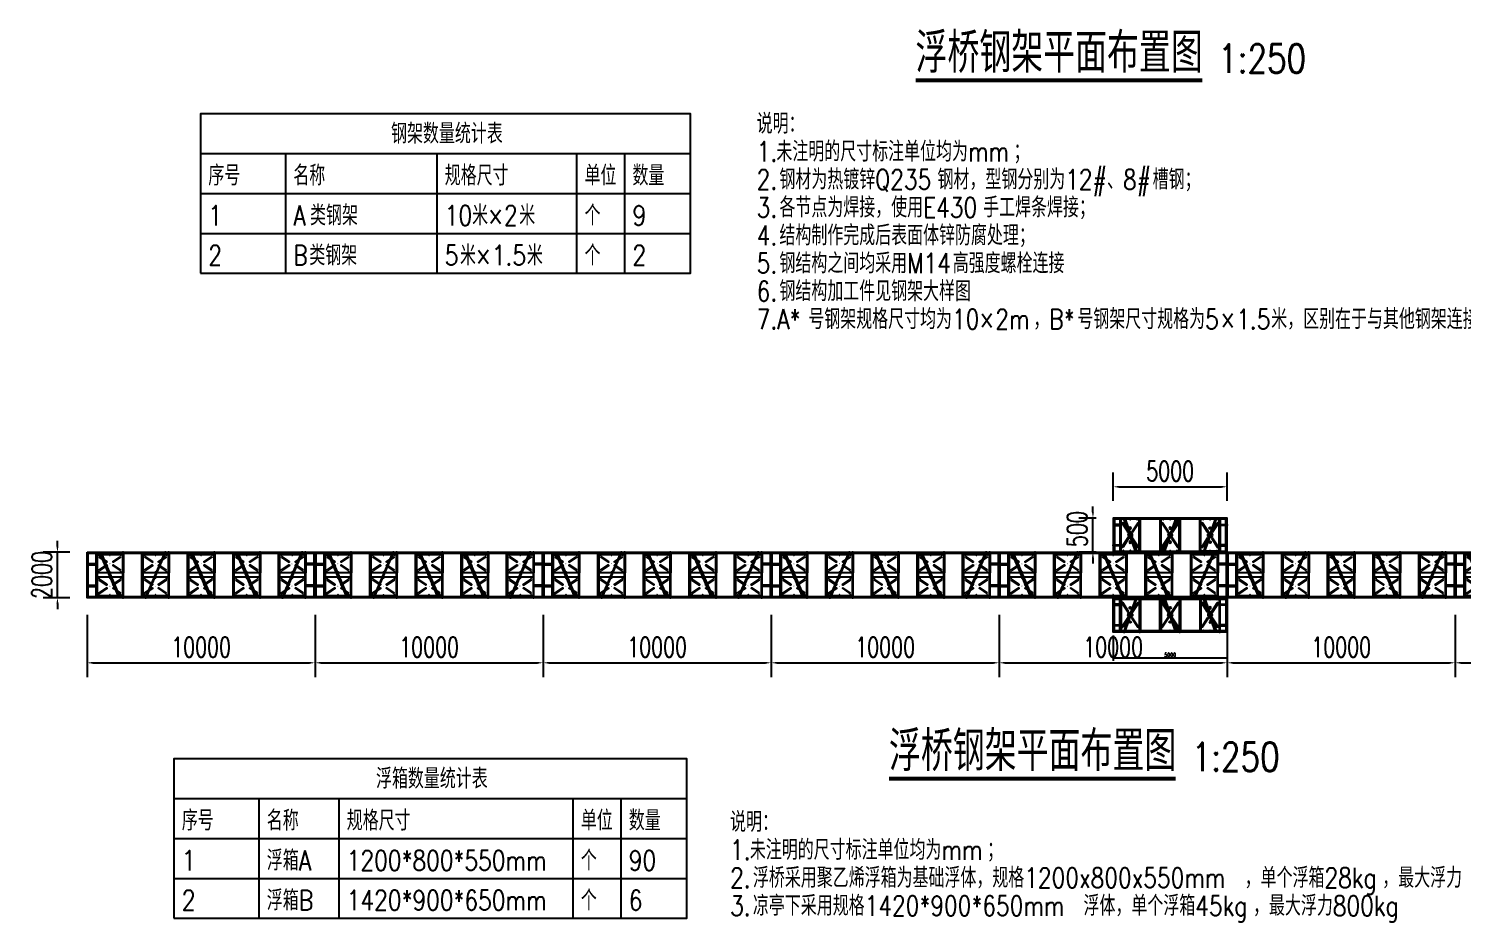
# Model space of a CAD drawing. Header units: millimetres. Extents: x 7263 to 319917, y -161937 to 156976.
# Drawn here: x 76642 to 139517, y -107793 to -68592 of the extents above; entities that cross this region are included whole.
import ezdxf

# ---------------------------------------------------------------- set-up
doc = ezdxf.new("R2010")
doc.units = ezdxf.units.MM
doc.header["$LTSCALE"] = 1000
doc.linetypes.add('DOTE', pattern=[2.42, 2, -0.2, 0.02, -0.2])
for name, color, linetype in [('DIM_SYMB', 3, 'Continuous'), ('PUB_TAB', 7, 'Continuous'), ('PUB_TEXT', 7, 'Continuous'), ('W-float bowl浮筒', 253, 'Continuous'), ('W-FLOAT_BOWL浮筒', 253, 'Continuous'), ('W-STEEL_FRAME钢架', 3, 'Continuous')]:
    doc.layers.add(name, color=color, linetype=linetype)
doc.styles.get("Standard").update_dxf_attribs({"font": 'simplex.shx', "width": 0.8, "bigfont": 'hztxt.shx'})
doc.styles.add('STANDARD_T3', font='simplex.shx', dxfattribs={"width": 0.7, "bigfont": 'hztxt.shx'})
doc.styles.add('黑体', font='simhei.ttf', dxfattribs={"width": 0.8})
doc.dimstyles.new('W&&250', dxfattribs={"dimtxt": 875, "dimasz": 250, "dimexe": 625, "dimexo": 750, "dimgap": 250, "dimtad": 1, "dimdec": 0, "dimzin": 0, "dimdsep": 46, "dimtxsty": 'STANDARD_T3', "dimcen": 0.09, "dimclrd": 1, "dimclre": 1, "dimclrt": 7, "dimazin": 2, "dimtfac": 1, "dimtdec": 0, "dimtix": 1, "dimtmove": 2, "dimatfit": 3, "dimfxl": 0, "dimtolj": 1, "dimtzin": 0, "dimarcsym": 0})
doc.dimstyles.new('W&&50', dxfattribs={"dimtxt": 175, "dimasz": 50, "dimexe": 125, "dimexo": 150, "dimgap": 50, "dimtad": 1, "dimdec": 0, "dimzin": 0, "dimdsep": 46, "dimtxsty": 'STANDARD_T3', "dimcen": 0.09, "dimclrd": 1, "dimclre": 1, "dimclrt": 7, "dimazin": 2, "dimtfac": 1, "dimtdec": 0, "dimtix": 1, "dimtmove": 2, "dimatfit": 3, "dimfxl": 0, "dimtolj": 1, "dimtzin": 0, "dimarcsym": 0})

# ---------------------------------------------------------------- blocks, each defined once
blk = doc.blocks.new('*D208')
at = {"layer": 'Defpoints', "color": 0, "transparency": 16777216}
for p in [(129204, -88688), (124204, -90058), (129204, -90058)]:
    blk.add_point(p, dxfattribs=at)
at = {"layer": 'W-float bowl浮筒', "color": 1, "lineweight": -2, "transparency": 16777216}
for p, q in [((124204, -89308), (124204, -88063)), ((129204, -89308), (129204, -88063)), ((124454, -88688), (128954, -88688))]:
    blk.add_line(p, q, dxfattribs=at)
at = {"layer": 'W-float bowl浮筒', "color": 1, "transparency": 16777216}
for points in [[(124454, -88647), (124454, -88730), (124204, -88688)], [(128954, -88647), (128954, -88730), (129204, -88688)]]:
    blk.add_solid(points, dxfattribs=at)
at = {"layer": 'W-float bowl浮筒', "color": 7, "transparency": 16777216, "insert": (126704, -88001), "char_height": 875, "attachment_point": 5, "style": 'STANDARD_T3'}
blk.add_mtext('\\A1;5000', dxfattribs=at)
blk = doc.blocks.new('$matou$00000139')
at = {"layer": 'W-FLOAT_BOWL浮筒'}
for p, q in [((-710, 450, 0), (710, 450, 0)), ((-541, 337, 0), (-525, 362, 0)), ((-146, 72, 0), (-540, 330, 0)), ((-124, 105, 0), (-518, 363, 0)), ((-139, 73), (-123, 99, 0)), ((139, 73), (123, 99, 0)), ((124, 105, 0), (518, 363, 0)), ((146, 72, 0), (540, 330, 0)), ((541, 337, 0), (525, 362, 0)), ((-541, -337, 0), (-525, -362, 0)), ((-146, -72, 0), (-540, -330, 0)), ((-124, -105, 0), (-518, -363, 0)), ((-139, -73), (-123, -99, 0)), ((139, -73), (123, -99, 0)), ((124, -105, 0), (518, -363, 0)), ((146, -72, 0), (540, -330, 0)), ((541, -337, 0), (525, -362, 0))]:
    blk.add_line(p, q, dxfattribs=at)
at = {"layer": 'W-FLOAT_BOWL浮筒', "linetype": 'DOTE', "ltscale": 0.05}
for p, q in [((-533, 349, 0), (-131, 86, 0)), ((533, 349, 0), (131, 86, 0)), ((-533, -349, 0), (-131, -86, 0)), ((533, -349, 0), (131, -86, 0))]:
    blk.add_line(p, q, dxfattribs=at)
at = {"layer": 'W-FLOAT_BOWL浮筒', "elevation": 0}
blk.add_lwpolyline([(-710, 450), (710, 450), (710, -450), (-710, -450)], close=True, dxfattribs=at)
at = {"layer": 'W-FLOAT_BOWL浮筒'}
for centre, radius in [((-685, 300, 0), 7), ((-685, 0, 0), 7), ((-610, 420, 0), 7), ((-310, 0, 0), 40), ((0, 0, 0), 100), ((0, 0, 0), 60), ((0, 420, 0), 7), ((310, 0, 0), 40), ((610, 420, 0), 7), ((685, 300, 0), 7), ((685, 0, 0), 7), ((-685, -300, 0), 7), ((-610, -420, 0), 7), ((0, -420, 0), 7), ((610, -420, 0), 7), ((685, -300, 0), 7)]:
    blk.add_circle(centre, radius, dxfattribs=at)
for centre, start, end in [((-537, 334, 0), 146.76829, 236.76829), ((-520, 359, 0), 56.76829, 146.76829), ((-144, 76, 0), 236.76829, 326.76829), ((-127, 101, 0), 326.76829, 56.76829), ((127, 101, 0), 123.23171, 213.23171), ((144, 76, 0), 213.23171, 303.23171), ((520, 359, 0), 33.23171, 123.23171), ((537, 334, 0), 303.23171, 33.23171), ((-537, -334, 0), 123.23171, 213.23171), ((-520, -359, 0), 213.23171, 303.23171), ((-144, -76, 0), 33.23171, 123.23171), ((-127, -101, 0), 303.23171, 33.23171), ((127, -101, 0), 146.76829, 236.76829), ((144, -76, 0), 56.76829, 146.76829), ((520, -359, 0), 236.76829, 326.76829), ((537, -334, 0), 326.76829, 56.76829)]:
    blk.add_arc(centre, 5, start, end, dxfattribs=at)
blk = doc.blocks.new('XBZD')
at = {"layer": 'W-float bowl浮筒'}
blk.add_lwpolyline([(0, 1500), (5000, 1500), (5000, 0), (0, 0)], close=True, dxfattribs=at)
at = {"layer": 'W-STEEL_FRAME钢架'}
blk.add_line((2102, 1500, 0), (2898, 0, 0), dxfattribs=at)
for points in [[(0, 1500), (5000, 1500), (5000, 0), (0, 0)], [(53, 1447), (4947, 1447), (4947, 53), (53, 53)]]:
    blk.add_lwpolyline(points, close=True, dxfattribs=at)
at = {"layer": 'W-STEEL_FRAME钢架', "color": 1, "elevation": 0}
for points in [[(352, 0), (309, 0), (309, 1500), (352, 1500)], [(1148, 0), (1191, 0), (1191, 1500), (1148, 1500)], [(2102, 0), (2058, 0), (2058, 1500), (2102, 1500)], [(2898, 0), (2942, 0), (2942, 1500), (2898, 1500)], [(3852, 0), (3809, 0), (3809, 1500), (3852, 1500)], [(4648, 0), (4691, 0), (4691, 1500), (4648, 1500)]]:
    blk.add_lwpolyline(points, close=True, dxfattribs=at)
at = {"layer": 'W-STEEL_FRAME钢架', "color": 6, "elevation": 0}
for points in [[(1048, 1500), (995, 1500), (452, 0), (505, 0)], [(2202, 1500), (2255, 1500), (2798, 0), (2745, 0)], [(3952, 1500), (4005, 1500), (4548, 0), (4495, 0)]]:
    blk.add_lwpolyline(points, close=True, dxfattribs=at)
at = {"layer": 'W-STEEL_FRAME钢架', "color": 1}
for points in [[(0, 1178), (352, 1178), (352, 1222), (0, 1222)], [(5000, 1178), (4648, 1178), (4648, 1222), (5000, 1222)], [(0, 322), (352, 322), (352, 278), (0, 278)], [(5000, 322), (4648, 322), (4648, 278), (5000, 278)]]:
    blk.add_lwpolyline(points, close=True, dxfattribs=at)
at = {"layer": 'W-FLOAT_BOWL浮筒', "rotation": 270}
for p in [(750, 750), (2500, 750)]:
    blk.add_blockref('$matou$00000139', p, dxfattribs=at)
at = {"layer": 'W-FLOAT_BOWL浮筒', "yscale": -1, "rotation": 270}
blk.add_blockref('$matou$00000139', (4250, 750), dxfattribs=at)
blk = doc.blocks.new('*D291')
at = {"layer": 'Defpoints', "color": 0, "transparency": 16777216}
for p in [(124204, -95058), (129204, -95058), (129204, -96196)]:
    blk.add_point(p, dxfattribs=at)
at = {"layer": 'W-STEEL_FRAME钢架', "color": 1, "lineweight": -2, "transparency": 16777216}
for p, q in [((124204, -95208), (124204, -96321)), ((129204, -95208), (129204, -96321)), ((124254, -96196), (129154, -96196))]:
    blk.add_line(p, q, dxfattribs=at)
at = {"layer": 'W-STEEL_FRAME钢架', "color": 1, "transparency": 16777216}
for points in [[(124254, -96188), (124254, -96205), (124204, -96196)], [(129154, -96188), (129154, -96205), (129204, -96196)]]:
    blk.add_solid(points, dxfattribs=at)
at = {"layer": 'W-STEEL_FRAME钢架', "color": 7, "transparency": 16777216, "insert": (126704, -96059), "char_height": 175, "attachment_point": 5, "style": 'STANDARD_T3'}
blk.add_mtext('\\A1;5000', dxfattribs=at)
blk = doc.blocks.new('$matou$00000186')
for points in [[(-600, 400), (600, 400), (600, -400), (-600, -400)], [(-456, 304), (-472, 279), (-140, 57), (-123, 82)], [(456, 304), (472, 279), (140, 57), (123, 82)], [(-456, -304), (-472, -279), (-140, -57), (-123, -82)], [(456, -304), (472, -279), (140, -57), (123, -82)]]:
    blk.add_lwpolyline(points, close=True)
for centre in [(-570, 275), (-475, 370), (0, 370), (475, 370), (570, 275), (-570, -275), (-475, -370), (0, -370), (475, -370), (570, -275)]:
    blk.add_circle(centre, 7)
at = {"layer": 'PUB_TEXT', "style": '黑体', "width": 0.8}
blk.add_text('JY', height=52.6, dxfattribs=at).set_placement((-44, -35))
blk = doc.blocks.new('*U606')
at = {"layer": 'W-FLOAT_BOWL浮筒'}
blk.add_blockref('$matou$00000186', (0, 500), dxfattribs=at)
at = {"layer": 'W-FLOAT_BOWL浮筒', "yscale": -1}
blk.add_blockref('$matou$00000186', (0, -500), dxfattribs=at)
blk = doc.blocks.new('*U607')
at = {"color": 0, "linetype": 'ByBlock', "lineweight": -2, "transparency": 16777216}
for p in [(0, 0), (2000, 0), (4000, 0), (6000, 0), (8000, 0)]:
    blk.add_blockref('*U606', p, dxfattribs=at)
blk = doc.blocks.new('BZD')
at = {"layer": 'W-float bowl浮筒'}
blk.add_lwpolyline([(0, 2000), (10000, 2000), (10000, 0), (0, 0)], close=True, dxfattribs=at)
at = {"layer": 'W-STEEL_FRAME钢架'}
for points in [[(0, 2000), (10000, 2000), (10000, 0), (0, 0)], [(48, 1952), (9952, 1952), (9952, 48), (48, 48)]]:
    blk.add_lwpolyline(points, close=True, dxfattribs=at)
at = {"layer": 'W-STEEL_FRAME钢架', "color": 1}
for points in [[(400, 2000), (443, 2000), (443, 0), (400, 0)], [(1600, 2000), (1557, 2000), (1557, 0), (1600, 0)], [(2400, 2000), (2443, 2000), (2443, 0), (2400, 0)], [(3600, 2000), (3557, 2000), (3557, 0), (3600, 0)], [(4400, 2000), (4443, 2000), (4443, 0), (4400, 0)], [(5600, 2000), (5557, 2000), (5557, 0), (5600, 0)], [(6400, 2000), (6443, 2000), (6443, 0), (6400, 0)], [(7600, 2000), (7557, 2000), (7557, 0), (7600, 0)], [(8400, 2000), (8443, 2000), (8443, 0), (8400, 0)], [(9600, 2000), (9557, 2000), (9557, 0), (9600, 0)]]:
    blk.add_lwpolyline(points, close=True, dxfattribs=at)
at = {"layer": 'W-STEEL_FRAME钢架', "color": 6}
for points in [[(597, 2000), (1457, 0), (1403, 0), (543, 2000)], [(3403, 2000), (2543, 0), (2597, 0), (3457, 2000)], [(4597, 2000), (5457, 0), (5403, 0), (4543, 2000)], [(6597, 2000), (7457, 0), (7403, 0), (6543, 2000)], [(9403, 2000), (8543, 0), (8597, 0), (9457, 2000)]]:
    blk.add_lwpolyline(points, close=True, dxfattribs=at)
at = {"layer": 'W-STEEL_FRAME钢架', "color": 1}
for points in [[(0, 1500), (400, 1500)], [(0, 1452), (400, 1452)], [(10000, 1500), (9600, 1500)], [(10000, 1452), (9600, 1452)], [(0, 548), (400, 548)], [(0, 500), (400, 500)], [(10000, 548), (9600, 548)], [(10000, 500), (9600, 500)]]:
    blk.add_lwpolyline(points, dxfattribs=at)
blk.add_blockref('*U607', (1000, 1000))
blk = doc.blocks.new('*D576')
at = {"layer": 'Defpoints', "color": 0, "transparency": 16777216}
for p in [(79204, -93558), (89204, -93558), (89204, -96410)]:
    blk.add_point(p, dxfattribs=at)
at = {"layer": 'W-float bowl浮筒', "color": 1, "lineweight": -2, "transparency": 16777216}
for p, q in [((79204, -94308), (79204, -97035)), ((89204, -94308), (89204, -97035)), ((79454, -96410), (88954, -96410))]:
    blk.add_line(p, q, dxfattribs=at)
at = {"layer": 'W-float bowl浮筒', "color": 1, "transparency": 16777216}
for points in [[(79454, -96368), (79454, -96451), (79204, -96410)], [(88954, -96368), (88954, -96451), (89204, -96410)]]:
    blk.add_solid(points, dxfattribs=at)
at = {"layer": 'W-float bowl浮筒', "color": 7, "transparency": 16777216, "insert": (84204, -95722), "char_height": 875, "attachment_point": 5, "style": 'STANDARD_T3'}
blk.add_mtext('\\A1;10000', dxfattribs=at)
blk = doc.blocks.new('*D577')
at = {"layer": 'Defpoints', "color": 0, "transparency": 16777216}
for p in [(89204, -93558), (99204, -93558), (99204, -96410)]:
    blk.add_point(p, dxfattribs=at)
at = {"layer": 'W-float bowl浮筒', "color": 1, "lineweight": -2, "transparency": 16777216}
for p, q in [((89204, -94308), (89204, -97035)), ((99204, -94308), (99204, -97035)), ((89454, -96410), (98954, -96410))]:
    blk.add_line(p, q, dxfattribs=at)
at = {"layer": 'W-float bowl浮筒', "color": 1, "transparency": 16777216}
for points in [[(89454, -96368), (89454, -96451), (89204, -96410)], [(98954, -96368), (98954, -96451), (99204, -96410)]]:
    blk.add_solid(points, dxfattribs=at)
at = {"layer": 'W-float bowl浮筒', "color": 7, "transparency": 16777216, "insert": (94204, -95722), "char_height": 875, "attachment_point": 5, "style": 'STANDARD_T3'}
blk.add_mtext('\\A1;10000', dxfattribs=at)
blk = doc.blocks.new('*D578')
at = {"layer": 'Defpoints', "color": 0, "transparency": 16777216}
for p in [(99204, -93558), (109204, -93558), (109204, -96410)]:
    blk.add_point(p, dxfattribs=at)
at = {"layer": 'W-float bowl浮筒', "color": 1, "lineweight": -2, "transparency": 16777216}
for p, q in [((99204, -94308), (99204, -97035)), ((109204, -94308), (109204, -97035)), ((99454, -96410), (108954, -96410))]:
    blk.add_line(p, q, dxfattribs=at)
at = {"layer": 'W-float bowl浮筒', "color": 1, "transparency": 16777216}
for points in [[(99454, -96368), (99454, -96451), (99204, -96410)], [(108954, -96368), (108954, -96451), (109204, -96410)]]:
    blk.add_solid(points, dxfattribs=at)
at = {"layer": 'W-float bowl浮筒', "color": 7, "transparency": 16777216, "insert": (104204, -95722), "char_height": 875, "attachment_point": 5, "style": 'STANDARD_T3'}
blk.add_mtext('\\A1;10000', dxfattribs=at)
blk = doc.blocks.new('*D579')
at = {"layer": 'Defpoints', "color": 0, "transparency": 16777216}
for p in [(109204, -93558), (119204, -93558), (119204, -96410)]:
    blk.add_point(p, dxfattribs=at)
at = {"layer": 'W-float bowl浮筒', "color": 1, "lineweight": -2, "transparency": 16777216}
for p, q in [((109204, -94308), (109204, -97035)), ((119204, -94308), (119204, -97035)), ((109454, -96410), (118954, -96410))]:
    blk.add_line(p, q, dxfattribs=at)
at = {"layer": 'W-float bowl浮筒', "color": 1, "transparency": 16777216}
for points in [[(109454, -96368), (109454, -96451), (109204, -96410)], [(118954, -96368), (118954, -96451), (119204, -96410)]]:
    blk.add_solid(points, dxfattribs=at)
at = {"layer": 'W-float bowl浮筒', "color": 7, "transparency": 16777216, "insert": (114204, -95722), "char_height": 875, "attachment_point": 5, "style": 'STANDARD_T3'}
blk.add_mtext('\\A1;10000', dxfattribs=at)
blk = doc.blocks.new('*D580')
at = {"layer": 'Defpoints', "color": 0, "transparency": 16777216}
for p in [(119204, -93558), (129204, -93558), (129204, -96410)]:
    blk.add_point(p, dxfattribs=at)
at = {"layer": 'W-float bowl浮筒', "color": 1, "lineweight": -2, "transparency": 16777216}
for p, q in [((119204, -94308), (119204, -97035)), ((129204, -94308), (129204, -97035)), ((119454, -96410), (128954, -96410))]:
    blk.add_line(p, q, dxfattribs=at)
at = {"layer": 'W-float bowl浮筒', "color": 1, "transparency": 16777216}
for points in [[(119454, -96368), (119454, -96451), (119204, -96410)], [(128954, -96368), (128954, -96451), (129204, -96410)]]:
    blk.add_solid(points, dxfattribs=at)
at = {"layer": 'W-float bowl浮筒', "color": 7, "transparency": 16777216, "insert": (124204, -95722), "char_height": 875, "attachment_point": 5, "style": 'STANDARD_T3'}
blk.add_mtext('\\A1;10000', dxfattribs=at)
blk = doc.blocks.new('*D581')
at = {"layer": 'Defpoints', "color": 0, "transparency": 16777216}
for p in [(129204, -93558), (139204, -93558), (139204, -96410)]:
    blk.add_point(p, dxfattribs=at)
at = {"layer": 'W-float bowl浮筒', "color": 1, "lineweight": -2, "transparency": 16777216}
for p, q in [((129204, -94308), (129204, -97035)), ((139204, -94308), (139204, -97035)), ((129454, -96410), (138954, -96410))]:
    blk.add_line(p, q, dxfattribs=at)
at = {"layer": 'W-float bowl浮筒', "color": 1, "transparency": 16777216}
for points in [[(129454, -96368), (129454, -96451), (129204, -96410)], [(138954, -96368), (138954, -96451), (139204, -96410)]]:
    blk.add_solid(points, dxfattribs=at)
at = {"layer": 'W-float bowl浮筒', "color": 7, "transparency": 16777216, "insert": (134204, -95722), "char_height": 875, "attachment_point": 5, "style": 'STANDARD_T3'}
blk.add_mtext('\\A1;10000', dxfattribs=at)
blk = doc.blocks.new('*D582')
at = {"layer": 'Defpoints', "color": 0, "transparency": 16777216}
for p in [(139204, -93558), (149204, -93558), (149204, -96410)]:
    blk.add_point(p, dxfattribs=at)
at = {"layer": 'W-float bowl浮筒', "color": 1, "lineweight": -2, "transparency": 16777216}
for p, q in [((139204, -94308), (139204, -97035)), ((149204, -94308), (149204, -97035)), ((139454, -96410), (148954, -96410))]:
    blk.add_line(p, q, dxfattribs=at)
at = {"layer": 'W-float bowl浮筒', "color": 1, "transparency": 16777216}
for points in [[(139454, -96368), (139454, -96451), (139204, -96410)], [(148954, -96368), (148954, -96451), (149204, -96410)]]:
    blk.add_solid(points, dxfattribs=at)
at = {"layer": 'W-float bowl浮筒', "color": 7, "transparency": 16777216, "insert": (144204, -95722), "char_height": 875, "attachment_point": 5, "style": 'STANDARD_T3'}
blk.add_mtext('\\A1;10000', dxfattribs=at)
blk = doc.blocks.new('*D670')
at = {"layer": 'Defpoints', "color": 0, "transparency": 16777216}
for p in [(77904, -91558), (79204, -91558), (79204, -93558)]:
    blk.add_point(p, dxfattribs=at)
at = {"layer": 'W-float bowl浮筒', "color": 1, "lineweight": -2, "transparency": 16777216}
for p, q in [((77904, -91308), (77904, -91058)), ((78454, -91558), (77279, -91558)), ((77904, -93558), (77904, -91558)), ((78454, -93558), (77279, -93558)), ((77904, -93808), (77904, -94058))]:
    blk.add_line(p, q, dxfattribs=at)
at = {"layer": 'W-float bowl浮筒', "color": 1, "transparency": 16777216}
for points in [[(77862, -91308), (77946, -91308), (77904, -91558)], [(77862, -93808), (77946, -93808), (77904, -93558)]]:
    blk.add_solid(points, dxfattribs=at)
at = {"layer": 'W-float bowl浮筒', "color": 7, "transparency": 16777216, "insert": (77217, -92558), "char_height": 875, "attachment_point": 5, "rotation": 90, "style": 'STANDARD_T3'}
blk.add_mtext('\\A1;2000', dxfattribs=at)
blk = doc.blocks.new('*D669')
at = {"layer": 'Defpoints', "color": 0, "transparency": 16777216}
for p in [(123317, -90058), (124204, -90058), (124204, -91558)]:
    blk.add_point(p, dxfattribs=at)
at = {"layer": 'W-float bowl浮筒', "color": 1, "lineweight": -2, "transparency": 16777216}
for p, q in [((123317, -89808), (123317, -89558)), ((123454, -90058), (122692, -90058)), ((123317, -91558), (123317, -90058)), ((123454, -91558), (122692, -91558)), ((123317, -91808), (123317, -92058))]:
    blk.add_line(p, q, dxfattribs=at)
at = {"layer": 'W-float bowl浮筒', "color": 1, "transparency": 16777216}
for points in [[(123275, -89808), (123359, -89808), (123317, -90058)], [(123275, -91808), (123359, -91808), (123317, -91558)]]:
    blk.add_solid(points, dxfattribs=at)
at = {"layer": 'W-float bowl浮筒', "color": 7, "transparency": 16777216, "insert": (122629, -90808), "char_height": 875, "attachment_point": 5, "rotation": 90, "style": 'STANDARD_T3'}
blk.add_mtext('\\A1;1500', dxfattribs=at)

msp = doc.modelspace()

# ---------------------------------------------------------------- linework, layer by layer
at = {"layer": 'DIM_SYMB', "const_width": 175}
for points in [[(115535.8, -70862.7), (128111, -70862.7)], [(114372.3, -101493.3), (126947.5, -101493.3)]]:
    msp.add_lwpolyline(points, dxfattribs=at)
at = {"layer": 'PUB_TAB'}
for points in [[(84172.1, -79321.1), (105665.8, -79321.1), (105665.8, -72321.1), (84172.1, -72321.1)], [(83008.7, -107614.6), (105503.8, -107614.6), (105503.8, -100614.6), (83008.7, -100614.6)]]:
    msp.add_lwpolyline(points, close=True, dxfattribs=at)
for points in [[(84172.1, -74071.1), (105665.8, -74071.1)], [(87898.8, -74071.1), (87898.8, -79321.1)], [(94540.1, -74071.1), (94540.1, -79321.1)], [(100670.6, -74071.1), (100670.6, -79321.1)], [(102770.9, -74071.1), (102770.9, -79321.1)], [(84172.1, -75821.1), (105665.8, -75821.1)], [(84172.1, -77571.1), (105665.8, -77571.1)], [(83008.7, -102364.6), (105503.8, -102364.6)], [(86735.3, -102364.6), (86735.3, -107614.6)], [(90241.2, -102364.6), (90241.2, -107614.6)], [(100508.6, -102364.6), (100508.6, -107614.6)], [(102608.8, -102364.6), (102608.8, -107614.6)], [(83008.7, -104114.6), (105503.8, -104114.6)], [(83008.7, -105864.6), (105503.8, -105864.6)]]:
    msp.add_lwpolyline(points, dxfattribs=at)
at = {"layer": 'W-STEEL_FRAME钢架'}
for points in [[(89203.8, -91558.3), (99203.8, -91558.3), (99203.8, -93558.3), (89203.8, -93558.3)], [(99203.8, -91558.3), (109203.8, -91558.3), (109203.8, -93558.3), (99203.8, -93558.3)], [(109203.8, -91558.3), (119203.8, -91558.3), (119203.8, -93558.3), (109203.8, -93558.3)], [(119203.8, -91558.3), (129203.8, -91558.3), (129203.8, -93558.3), (119203.8, -93558.3)], [(129203.8, -91558.3), (139203.8, -91558.3), (139203.8, -93558.3), (129203.8, -93558.3)], [(139203.8, -91558.3), (149203.8, -91558.3), (149203.8, -93558.3), (139203.8, -93558.3)]]:
    msp.add_lwpolyline(points, close=True, dxfattribs=at)

# ---------------------------------------------------------------- block references
at = {"xscale": -1, "rotation": 180}
msp.add_blockref('XBZD', (124203.8, -90058.3), dxfattribs=at)
for name, p in [('BZD', (79203.8, -93558.3)), ('BZD', (89203.8, -93558.3)), ('BZD', (99203.8, -93558.3)), ('BZD', (109203.8, -93558.3)), ('BZD', (119203.8, -93558.3)), ('BZD', (129203.8, -93558.3)), ('BZD', (139203.8, -93558.3)), ('XBZD', (124203.8, -95058.3))]:
    msp.add_blockref(name, p)

# ---------------------------------------------------------------- texts
at = {"layer": 'PUB_TAB', "width": 0.8}
for s, p in [('钢架数量统计表', (92535.1, -73633.6)), ('序号', (84522.1, -75471.1)), ('名称', (88248.8, -75471.1)), ('规格尺寸', (94890.1, -75471.1)), ('单位', (101020.6, -75471.1)), ('数量', (103120.9, -75471.1)), ('1', (84522.1, -77221.1)), ('A', (88248.8, -77221.1)), ('类钢架', (88982.1, -77221.1)), ('10', (94890.1, -77221.1)), ('米×', (96090.1, -77221.1)), ('2', (97490.1, -77221.1)), ('米', (98156.8, -77221.1)), ('个', (101020.6, -77221.1)), ('9', (103120.9, -77221.1)), ('2', (84522.1, -78971.1)), ('B', (88248.8, -78971.1)), ('类钢架', (88948.8, -78971.1)), ('5', (94890.1, -78971.1)), ('米×', (95556.8, -78971.1)), ('1.5', (96956.8, -78971.1)), ('米', (98490.1, -78971.1)), ('个', (101020.6, -78971.1)), ('2', (103120.9, -78971.1)), ('浮箱数量统计表', (91875.1, -101927.1)), ('序号', (83358.7, -103764.6)), ('名称', (87085.3, -103764.6)), ('规格尺寸', (90591.2, -103764.6)), ('单位', (100858.6, -103764.6)), ('数量', (102958.8, -103764.6)), ('1', (83358.7, -105514.6)), ('浮箱', (87085.3, -105514.6)), ('A', (88485.3, -105514.6)), ('1200*800*550mm', (90591.2, -105514.6)), ('个', (100858.6, -105514.6)), ('90', (102958.8, -105514.6)), ('2', (83358.7, -107264.6)), ('浮箱', (87085.3, -107264.6)), ('B', (88485.3, -107264.6)), ('1420*900*650mm', (90591.2, -107264.6)), ('个', (100858.6, -107264.6)), ('6', (102958.8, -107264.6))]:
    msp.add_text(s, height=875, dxfattribs=at).set_placement(p)
at = {"layer": 'PUB_TEXT', "color": 7, "width": 0.8}
for s, height, p in [('浮桥钢架平面布置图', 1750, (115535.8, -70526.4)), ('1:250', 1250, (128811, -70526.4)), ('浮桥钢架平面布置图', 1750, (114372.3, -101157.1)), ('1:250', 1250, (127647.5, -101157.1))]:
    msp.add_text(s, height=height, dxfattribs=at).set_placement(p)
at = {"layer": 'PUB_TEXT', "width": 0.8}
for s, p in [('说明：', (108568.3, -73196.1)), ('1.', (108568.3, -74421.1)), ('未注明的尺寸标注单位均为', (109435, -74421.1)), ('mm', (117835, -74421.1)), ('；', (119835, -74421.1)), ('2.', (108568.3, -75646.1)), ('钢材为热镀锌', (109568.3, -75646.1)), ('Q235', (113768.3, -75646.1)), ('钢材，型钢分别为', (116501.6, -75646.1)), ('12#', (122101.6, -75646.1)), ('8#', (124635, -75646.1)), ('槽钢；', (125935, -75646.1)), ('、', (123935, -75646.1)), ('3.', (108568.3, -76871.1)), ('各节点为焊接，使用', (109568.3, -76871.1)), ('E430', (115868.3, -76871.1)), ('手工焊条焊接；', (118501.6, -76871.1)), ('4.', (108568.3, -78096.1)), ('结构制作完成后表面体锌防腐处理；', (109568.3, -78096.1)), ('5.', (108568.3, -79321.1)), ('钢结构之间均采用', (109568.3, -79321.1)), ('M14', (115168.3, -79321.1)), ('高强度螺栓连接', (117168.3, -79321.1)), ('6.', (108568.3, -80546.1)), ('钢结构加工件见钢架大样图', (109568.3, -80546.1)), ('7.A*', (108568.3, -81771.1)), ('号钢架规格尺寸均为', (110835, -81771.1)), ('10', (117135, -81771.1)), ('×', (118335, -81771.1)), ('2m', (119035, -81771.1)), ('B*', (121401.6, -81771.1)), ('号钢架尺寸规格为', (122635, -81771.1)), ('5', (128235, -81771.1)), ('×', (128901.6, -81771.1)), ('1.5', (129601.6, -81771.1)), ('米，区别在于与其他钢架连接预留螺孔位置不同。', (131135, -81771.1)), ('，', (120701.6, -81771.1)), ('说明：', (107404.9, -103826.8)), ('1.', (107404.9, -105051.8)), ('未注明的尺寸标注单位均为', (108271.6, -105051.8)), ('；', (118671.6, -105051.8)), ('mm', (116671.6, -105051.8)), ('2.', (107404.9, -106276.8)), ('浮桥采用聚乙烯浮箱为基础浮体，规格', (108404.9, -106276.8)), ('1200x800x550mm', (120304.9, -106276.8)), ('，单个浮箱', (129971.6, -106276.8)), ('28kg', (133471.6, -106276.8)), ('，最大浮力', (136004.9, -106276.8)), ('3.', (107404.9, -107501.8)), ('凉亭下采用规格', (108404.9, -107501.8)), ('1420*900*650mm', (113304.9, -107501.8)), ('浮体，单个浮箱', (122904.9, -107501.8)), ('45kg', (127804.9, -107501.8)), ('，最大浮力', (130338.2, -107501.8)), ('800kg', (133838.2, -107501.8))]:
    msp.add_text(s, height=875, dxfattribs=at).set_placement(p)

# ---------------------------------------------------------------- dimensions: what is measured, and where the dimension line sits
at = {"layer": 'W-float bowl浮筒'}
for base, p1, p2, picture, middle in [((129203.8, -88688.3), (124203.8, -90058.3), (129203.8, -90058.3), '*D208', (126703.8, -88000.8)), ((89203.8, -96409.7), (79203.8, -93558.3), (89203.8, -93558.3), '*D576', (84203.8, -95722.2)), ((99203.8, -96409.7), (89203.8, -93558.3), (99203.8, -93558.3), '*D577', (94203.8, -95722.2)), ((109203.8, -96409.7), (99203.8, -93558.3), (109203.8, -93558.3), '*D578', (104203.8, -95722.2)), ((119203.8, -96409.7), (109203.8, -93558.3), (119203.8, -93558.3), '*D579', (114203.8, -95722.2)), ((129203.8, -96409.7), (119203.8, -93558.3), (129203.8, -93558.3), '*D580', (124203.8, -95722.2)), ((139203.8, -96409.7), (129203.8, -93558.3), (139203.8, -93558.3), '*D581', (134203.8, -95722.2)), ((149203.8, -96409.7), (139203.8, -93558.3), (149203.8, -93558.3), '*D582', (144203.8, -95722.2))]:
    dim = msp.add_linear_dim(base=base, p1=p1, p2=p2, dimstyle='W&&250', dxfattribs=at)
    dim.commit()
    dim.dimension.update_dxf_attribs({"geometry": picture, "text_midpoint": middle})
for base, p1, p2, picture, middle in [((123316.9, -90058.3), (124203.8, -91558.3), (124203.8, -90058.3), '*D669', (122629.4, -90808.3)), ((77904.1, -91558.3), (79203.8, -93558.3), (79203.8, -91558.3), '*D670', (77216.6, -92558.3))]:
    dim = msp.add_linear_dim(base=base, p1=p1, p2=p2, angle=90, dimstyle='W&&250', dxfattribs=at)
    dim.commit()
    dim.dimension.update_dxf_attribs({"geometry": picture, "text_midpoint": middle})
at = {"layer": 'W-STEEL_FRAME钢架'}
dim = msp.add_linear_dim(base=(129203.8, -96196.2), p1=(124203.8, -95058.3), p2=(129203.8, -95058.3), dimstyle='W&&50', dxfattribs=at)
dim.commit()
dim.dimension.update_dxf_attribs({"geometry": '*D291', "text_midpoint": (126703.8, -96058.7)})

doc.saveas('drawing.dxf')
